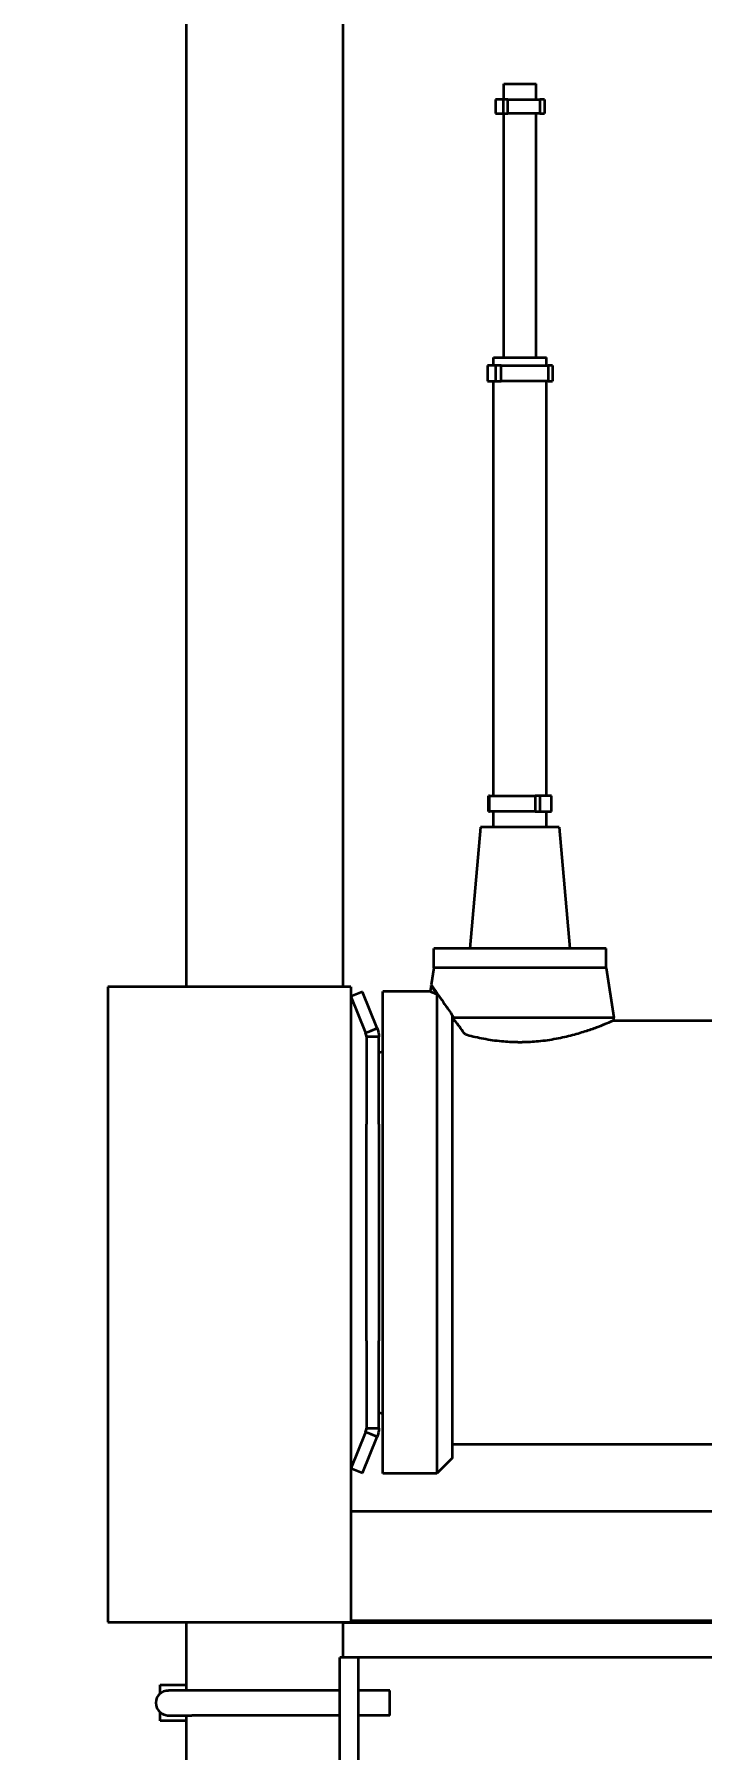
# Model space of a CAD drawing. Header units: millimetres. Extents: x 0 to 42050, y 0 to 29700.
# Drawn here: x 17620 to 18046, y 20898 to 21994 of the extents above; entities that cross this region are included whole.
import ezdxf

# ---------------------------------------------------------------- set-up
doc = ezdxf.new("R2010")
doc.units = ezdxf.units.MM
doc.header["$LTSCALE"] = 50
doc.layers.add('Dimension', color=7, linetype='Continuous', lineweight=18)
doc.layers.add('Visible', color=7, linetype='Continuous', lineweight=35)
doc.styles.add('Title', font='arial.ttf')
doc.dimstyles.new('Default - Method 2b', dxfattribs={"dimscale": 50, "dimtxt": 3, "dimasz": 2.5, "dimexe": 3, "dimexo": 0.5, "dimgap": 0.7, "dimtad": 0, "dimtoh": 1, "dimdec": 1, "dimrnd": 1e-08, "dimtxsty": 'Title', "dimcen": 0.09, "dimdle": 10, "dimclrd": 256, "dimclre": 256, "dimclrt": 7, "dimadec": 0, "dimazin": 2, "dimtfac": 0.833333, "dimtdec": 1, "dimtmove": 0, "dimatfit": 3, "dimfxl": 1, "dimtolj": 1, "dimlwd": -1, "dimlwe": -1, "dimarcsym": 0})

# ---------------------------------------------------------------- blocks, each defined once
blk = doc.blocks.new('*D38')
at = {"layer": 'Defpoints', "color": 0, "transparency": 16777216}
for p in [(17717.4, 26863.8), (15645.4, 20352.3), (16451.1, 20352.3)]:
    blk.add_point(p, dxfattribs=at)
at = {"layer": 'Dimension', "transparency": 16777216}
for p, q in [((17692.4, 26863.8), (15495.4, 26863.8)), ((15645.4, 26738.8), (15645.4, 23852.9)), ((15645.4, 20477.3), (15645.4, 23363.1)), ((16426.1, 20352.3), (15495.4, 20352.3))]:
    blk.add_line(p, q, dxfattribs=at)
for points in [[(15624.6, 26738.8), (15666.3, 26738.8), (15645.4, 26863.8)], [(15624.6, 20477.3), (15666.3, 20477.3), (15645.4, 20352.3)]]:
    blk.add_solid(points, dxfattribs=at)
at = {"layer": 'Dimension', "color": 7, "transparency": 16777216, "insert": (15722, 23398.1), "char_height": 150, "attachment_point": 7, "rotation": 90, "style": 'Title'}
blk.add_mtext('\\A1;6511', dxfattribs=at)

msp = doc.modelspace()

# ---------------------------------------------------------------- linework, layer by layer
at = {"layer": 'Visible'}
for p, q in [((17717.44, 26745.33), (17717.44, 21385.88)), ((17817.44, 26745.33), (17817.44, 21385.88)), ((17920.09, 21962.88), (17940.79, 21962.88)), ((17920.09, 21952.88), (17920.09, 21962.88)), ((17940.79, 21952.88), (17940.79, 21962.88)), ((17919.62, 21952.88), (17914.87, 21952.88)), ((17914.87, 21952.88), (17914.87, 21943.88)), ((17914.87, 21943.88), (17919.62, 21943.88)), ((17922.7, 21952.88), (17919.62, 21952.88)), ((17919.62, 21952.88), (17919.62, 21943.88)), ((17919.62, 21943.88), (17922.7, 21943.88)), ((17920.09, 21787.88), (17920.09, 21943.88)), ((17922.7, 21952.88), (17943.09, 21952.88)), ((17922.7, 21943.88), (17922.7, 21952.88)), ((17943.09, 21943.88), (17922.7, 21943.88)), ((17940.79, 21787.88), (17940.79, 21943.88)), ((17946.01, 21952.88), (17943.09, 21952.88)), ((17943.09, 21952.88), (17943.09, 21943.88)), ((17943.09, 21943.88), (17946.01, 21943.88)), ((17946.01, 21952.88), (17946.01, 21943.88)), ((17914.93, 21782.88), (17909.72, 21782.88)), ((17909.72, 21782.88), (17909.72, 21772.88)), ((17913.51, 21787.88), (17947.37, 21787.88)), ((17913.51, 21782.88), (17913.51, 21787.88)), ((17918.52, 21782.88), (17914.93, 21782.88)), ((17914.93, 21782.88), (17914.93, 21772.88)), ((17918.52, 21772.88), (17918.52, 21782.88)), ((17918.52, 21782.88), (17948.44, 21782.88)), ((17947.37, 21782.88), (17947.37, 21787.88)), ((17951.15, 21782.88), (17948.44, 21782.88)), ((17948.44, 21782.88), (17948.44, 21772.88)), ((17951.15, 21782.88), (17951.15, 21772.88)), ((17909.72, 21772.88), (17914.93, 21772.88)), ((17913.51, 21507.88), (17913.51, 21772.88)), ((17914.93, 21772.88), (17918.52, 21772.88)), ((17948.44, 21772.88), (17918.52, 21772.88)), ((17947.37, 21507.88), (17947.37, 21772.88)), ((17948.44, 21772.88), (17951.15, 21772.88)), ((17910.94, 21507.88), (17910.37, 21507.88)), ((17910.37, 21497.88), (17910.37, 21507.88)), ((17910.94, 21507.88), (17940.13, 21507.88)), ((17910.94, 21497.88), (17910.94, 21507.88)), ((17940.13, 21507.88), (17940.13, 21497.88)), ((17943.4, 21507.88), (17940.13, 21507.88)), ((17950.51, 21507.88), (17943.4, 21507.88)), ((17943.4, 21497.88), (17943.4, 21507.88)), ((17950.51, 21497.88), (17950.51, 21507.88)), ((17910.37, 21497.88), (17910.94, 21497.88)), ((17940.13, 21497.88), (17910.94, 21497.88)), ((17913.51, 21487.88), (17913.51, 21497.88)), ((17940.13, 21497.88), (17943.4, 21497.88)), ((17943.4, 21497.88), (17950.51, 21497.88)), ((17947.37, 21487.88), (17947.37, 21497.88)), ((17905.32, 21487.88), (17898.54, 21410.38)), ((17955.56, 21487.88), (17905.32, 21487.88)), ((17955.56, 21487.88), (17962.34, 21410.38)), ((17985.44, 21410.38), (17875.44, 21410.38)), ((17875.44, 21397.88), (17875.44, 21410.38)), ((17985.44, 21397.88), (17985.44, 21410.38)), ((17875.45, 21397.88), (17873.76, 21387.2)), ((17985.44, 21397.88), (17875.44, 21397.88)), ((17985.43, 21397.88), (17990.44, 21366.23)), ((17667.39, 21385.88), (17667.37, 21385.88)), ((17667.37, 21385.88), (17667.37, 20979.88)), ((17822.44, 21385.88), (17667.39, 21385.88)), ((17667.39, 21385.88), (17667.39, 20979.88)), ((17822.44, 21385.88), (17822.44, 20979.88)), ((17873.67, 21386.65), (17873.08, 21382.88)), ((17875.21, 21385.11), (17873.67, 21386.65)), ((17829.85, 21382.61), (17822.45, 21379.58)), ((17822.45, 21379.58), (17831.92, 21356.49)), ((17839.32, 21359.52), (17829.85, 21382.61)), ((17842.94, 21074.88), (17842.94, 21382.88)), ((17873.08, 21382.88), (17842.94, 21382.88)), ((17877.44, 21381.21), (17877.44, 21074.88)), ((17887.44, 21084.88), (17887.44, 21367.41)), ((17887.44, 21364.38), (17888.84, 21364.38)), ((17888.08, 21366.23), (17990.44, 21366.23)), ((17888.08, 21366.23), (17888.08, 21365.42)), ((17990.44, 21364.38), (17990.44, 21366.23)), ((17990.44, 21364.38), (18096.94, 21364.38)), ((17831.92, 21356.49), (17835.17, 21357.82)), ((17835.96, 21353.83), (17832.44, 21353.83)), ((17832.44, 21353.83), (17832.44, 21298.08)), ((17835.17, 21357.82), (17839.32, 21359.52)), ((17840.44, 21353.83), (17835.96, 21353.83)), ((17840.44, 21298.08), (17840.44, 21353.83)), ((17840.44, 21343.88), (17842.94, 21344.55)), ((17929.02, 21350.38), (17931.85, 21350.38)), ((17832.44, 21159.68), (17832.44, 21298.08)), ((17840.44, 21298.08), (17840.44, 21159.68)), ((17832.44, 21159.68), (17832.44, 21103.93)), ((17840.44, 21103.93), (17840.44, 21159.68)), ((17840.44, 21113.88), (17842.94, 21113.21)), ((17831.92, 21101.27), (17822.45, 21078.18)), ((17835.17, 21099.94), (17831.92, 21101.27)), ((17832.44, 21103.93), (17835.96, 21103.93)), ((17839.32, 21098.24), (17835.17, 21099.94)), ((17835.96, 21103.93), (17840.44, 21103.93)), ((17829.85, 21075.15), (17839.32, 21098.24)), ((18097.61, 21093.48), (17887.44, 21093.48)), ((17829.85, 21075.15), (17822.45, 21078.18)), ((17887.44, 21084.88), (17877.44, 21074.88)), ((17877.44, 21074.88), (17842.94, 21074.88)), ((17822.44, 21050.88), (18502.44, 21050.88)), ((17667.39, 20979.88), (17667.37, 20979.88)), ((17667.39, 20979.88), (17822.44, 20979.88)), ((17717.44, 20979.88), (17717.44, 20936.33)), ((17817.44, 20979.88), (17817.44, 20962.85)), ((17817.44, 20979.78), (18502.44, 20979.78)), ((18502.44, 20980.65), (17822.44, 20980.65)), ((17827.44, 20957.33), (17815.41, 20957.33)), ((17815.41, 20787.33), (17815.41, 20957.33)), ((17817.44, 20962.85), (17817.44, 20957.33)), ((17827.44, 20787.33), (17827.44, 20957.33)), ((18502.44, 20957.33), (17827.44, 20957.33)), ((17700.84, 20939.83), (17717.44, 20939.83)), ((17700.84, 20934.39), (17700.84, 20939.83)), ((17720.96, 20936.33), (17706.1, 20936.33)), ((17815.41, 20936.33), (17720.96, 20936.33)), ((17847.44, 20936.33), (17827.44, 20936.33)), ((17847.44, 20920.33), (17847.44, 20936.33)), ((17700.84, 20916.83), (17700.84, 20922.26)), ((17717.44, 20916.83), (17700.84, 20916.83)), ((17706.1, 20920.33), (17720.96, 20920.33)), ((17717.44, 20920.33), (17717.44, 20825.33)), ((17815.41, 20920.33), (17720.96, 20920.33)), ((17847.44, 20920.33), (17827.44, 20920.33))]:
    msp.add_line(p, q, dxfattribs=at)
msp.add_arc((17705.96, 20928.33), 8, 129.7647, 230.2353, dxfattribs=at)
msp.add_ellipse((17706.18, 20928.49), major_axis=(5.43, 6.15), ratio=0.9901618, start_param=3.5080208, end_param=3.8597809, dxfattribs=at)
for points, knots in [([(17877.44, 21381.21), (17877.06, 21381.76), (17876.7, 21382.28), (17875.5, 21384.01), (17874.81, 21385), (17873.9, 21386.32), (17873.67, 21386.65), (17873.67, 21386.65)], [115.143917, 115.143917, 115.143917, 115.143917, 115.5118251, 115.5118251, 116.4766912, 116.4766912, 117.4415573, 117.4415573, 117.4415573, 117.4415573]), ([(17873.76, 21387.2), (17873.76, 21387.2), (17873.99, 21386.87), (17874.9, 21385.55), (17875.59, 21384.56), (17877.34, 21382.04), (17878.4, 21380.51), (17880.75, 21377.12), (17882.03, 21375.25), (17884.79, 21371.25), (17886.38, 21368.95), (17888.08, 21366.49)], [-38.8603301, -38.8603301, -38.8603301, -38.8603301, -37.894175, -37.894175, -36.9280199, -36.9280199, -35.9618648, -35.9618648, -34.9957097, -34.9957097, -33.9265751, -33.9265751, -33.9265751, -33.9265751]), ([(17873.08, 21382.88), (17873.08, 21382.88), (17873.42, 21382.74), (17874.84, 21382.19), (17875.93, 21381.77), (17877.38, 21381.23), (17877.41, 21381.22), (17877.44, 21381.21)], [26.6618398, 26.6618398, 26.6618398, 26.6618398, 27.7676203, 27.7676203, 28.8734007, 28.8734007, 28.8944572, 28.8944572, 28.8944572, 28.8944572]), ([(17895.58, 21355.28), (17893.51, 21358.06), (17891.49, 21360.8), (17889.04, 21364.11), (17888.56, 21364.77), (17888.08, 21365.42)], [2.0094162, 2.0094162, 2.0094162, 2.0094162, 3.067206, 3.067206, 3.3329077, 3.3329077, 3.3329077, 3.3329077]), ([(17990.44, 21364.38), (17990.44, 21364.38), (17990.07, 21364.21), (17988.52, 21363.54), (17987.35, 21363.03), (17984.27, 21361.76), (17982.36, 21360.99), (17977.98, 21359.33), (17975.5, 21358.43), (17970.23, 21356.7), (17967.25, 21355.79), (17960.75, 21354.06), (17957.23, 21353.24), (17949.86, 21351.86), (17946, 21351.3), (17938.68, 21350.6), (17935.23, 21350.42), (17931.85, 21350.38)], [-9.1809117, -9.1809117, -9.1809117, -9.1809117, -8.0342046, -8.0342046, -6.8874975, -6.8874975, -5.7407903, -5.7407903, -4.5940832, -4.5940832, -3.4455624, -3.4455624, -2.2970416, -2.2970416, -1.1485208, -1.1485208, -0.1409507, -0.1409507, -0.1409507, -0.1409507]), ([(17929.02, 21350.38), (17925.64, 21350.42), (17922.19, 21350.6), (17914.88, 21351.3), (17911.02, 21351.86), (17903.65, 21353.24), (17900.13, 21354.06), (17896.44, 21355.04), (17896, 21355.16), (17895.58, 21355.28)], [0.1409507, 0.1409507, 0.1409507, 0.1409507, 1.1485208, 1.1485208, 2.2970416, 2.2970416, 3.4455624, 3.4455624, 3.6006062, 3.6006062, 3.6006062, 3.6006062]), ([(17700.84, 20934.39), (17701.08, 20934.6), (17701.34, 20934.8), (17702.06, 20935.28), (17702.55, 20935.53), (17703.46, 20935.91), (17703.99, 20936.07), (17705.05, 20936.28), (17705.6, 20936.33), (17706.1, 20936.33)], [0.65129717, 0.65129717, 0.65129717, 0.65129717, 0.74065785, 0.74065785, 0.88932083, 0.88932083, 1.03888425, 1.03888425, 1.18844767, 1.18844767, 1.18844767, 1.18844767]), ([(17700.84, 20922.26), (17701.08, 20922.06), (17701.34, 20921.86), (17702.06, 20921.38), (17702.55, 20921.13), (17703.1, 20920.9), (17703.19, 20920.86), (17703.29, 20920.83)], [0.65129716, 0.65129716, 0.65129716, 0.65129716, 0.74065785, 0.74065785, 0.88932083, 0.88932083, 0.91966602, 0.91966602, 0.91966602, 0.91966602])]:
    msp.add_open_spline(points, degree=3, knots=knots, dxfattribs=at)
msp.add_rational_spline([(17888.08, 21366.49), (17888.08, 21366.36), (17888.08, 21366.23)], [1.00025485827, 1.00024004567, 1.00022500988], degree=2, dxfattribs=at)
for points in [[(17832.44, 21353.83), (17832.44, 21354.74), (17832.26, 21355.65), (17831.92, 21356.49)], [(17839.32, 21359.52), (17840.06, 21357.72), (17840.44, 21355.78), (17840.44, 21353.83)], [(17831.92, 21101.27), (17832.26, 21102.11), (17832.44, 21103.02), (17832.44, 21103.93)], [(17840.44, 21103.93), (17840.44, 21101.98), (17840.06, 21100.04), (17839.32, 21098.24)]]:
    msp.add_open_spline(points, degree=3, dxfattribs=at)

# ---------------------------------------------------------------- dimensions: what is measured, and where the dimension line sits
at = {"layer": 'Dimension'}
dim = msp.add_linear_dim(base=(15645.42, 20352.33), p1=(17717.44, 26863.76), p2=(16451.08, 20352.33), angle=90, dimstyle='Default - Method 2b', override={"dimgap": 0.7, "dimtoh": 0, "dimdec": 0, "dimtol": 0, "dimlim": 0, "dimtp": 0, "dimtm": 0, "dimtdec": 0, "dimtofl": 0, "dimatfit": 1}, dxfattribs=at)
dim.commit()
dim.dimension.update_dxf_attribs({"geometry": '*D38', "text_midpoint": (15645.42, 23608.04), "dimtype": 160})

doc.saveas('drawing.dxf')
